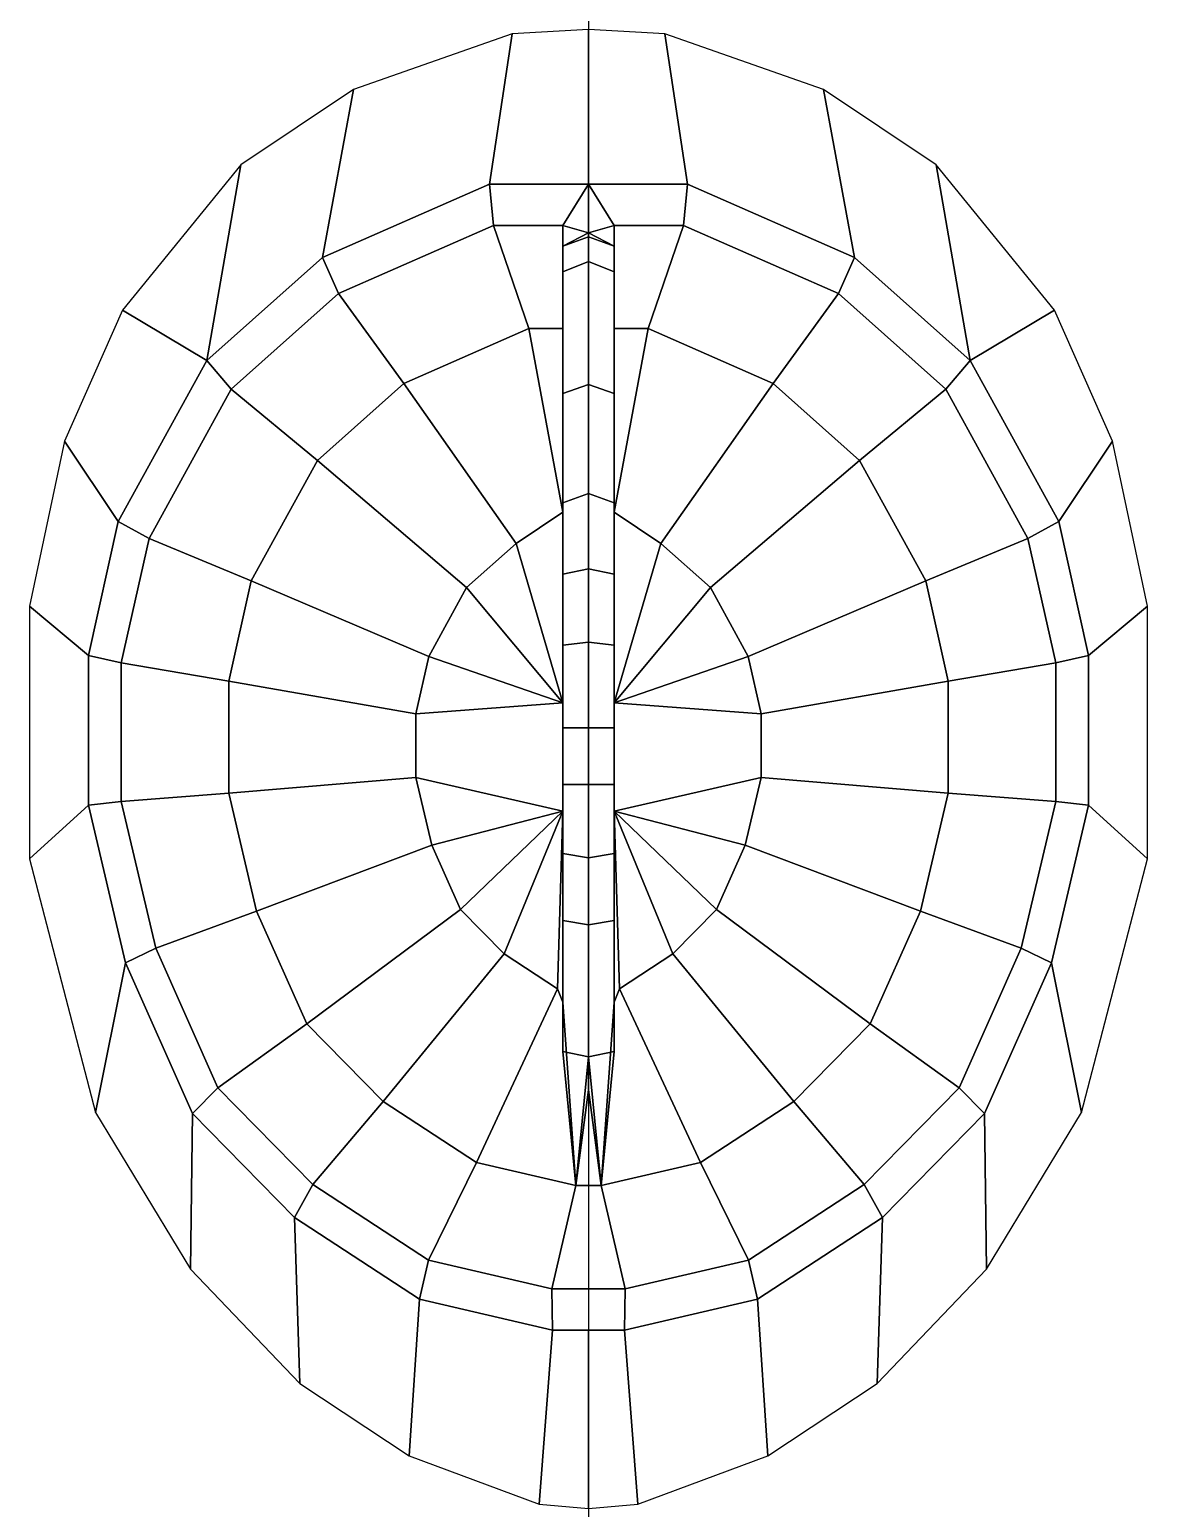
# Model space of a CAD drawing. Header units: millimetres. Extents: x -5.4 to 5.4, y -14.8 to 27.7.
# Drawn here: x -5.42 to 5.42, y -14.83 to -0.49 of the extents above.
import ezdxf

# ---------------------------------------------------------------- set-up
doc = ezdxf.new("R2010")
doc.units = ezdxf.units.MM
doc.layers.add('tmp', color=4, linetype='Continuous')

msp = doc.modelspace()

# ---------------------------------------------------------------- linework, layer by layer
for points in [[(-2.28, -1.07, -0.01), (-2.58, -2.7, 1.38), (-0.96, -1.99, 1.38), (-0.74, -0.53, -0.01)], [(-0.74, -0.53, -0.01), (-0.96, -1.99, 1.38), (0, -1.99, 1.38), (0, -0.49, -0.01)], [(0, -0.49, -0.01), (0, -1.99, 1.38), (0.96, -1.99, 1.38), (0.74, -0.53, -0.01)], [(0.74, -0.53, -0.01), (0.96, -1.99, 1.38), (2.58, -2.7, 1.38), (2.28, -1.07, -0.01)], [(-3.37, -1.8, -0.01), (-3.7, -3.7, 1.38), (-2.58, -2.7, 1.38), (-2.28, -1.07, -0.01)], [(2.28, -1.07, -0.01), (2.58, -2.7, 1.38), (3.7, -3.7, 1.38), (3.37, -1.8, -0.01)], [(-4.52, -3.21, -0.01), (-3.7, -3.7, 1.38), (-3.7, -3.7, 1.38), (-3.37, -1.8, -0.01)], [(3.37, -1.8, -0.01), (3.7, -3.7, 1.38), (3.7, -3.7, 1.38), (4.52, -3.21, -0.01)], [(-2.58, -2.7, 1.38), (-2.42424, -3.04888, 3.47), (-0.92088, -2.39, 3.47), (-0.96, -1.99, 1.38)], [(-0.96, -1.99, 1.38), (-0.92088, -2.39, 3.47), (-0.25, -2.39, 3.47), (0, -1.99, 1.38)], [(0, -1.99, 1.38), (-0.25, -2.39, 3.47), (0, -2.46, 4.02), (0, -1.99, 1.38)], [(0, -1.99, 1.38), (0.25, -2.39, 3.47), (0.92, -2.39, 3.47), (0.96, -1.99, 1.38)], [(0, -1.99, 1.38), (0, -2.46, 4.02), (0.25, -2.39, 3.47), (0, -1.99, 1.38)], [(0.96, -1.99, 1.38), (0.92088, -2.39, 3.47), (2.42424, -3.04888, 3.47), (2.58, -2.7, 1.38)], [(-2.42424, -3.04888, 3.47), (-1.78984, -3.92108, 5.51), (-0.57808, -3.39, 5.51), (-0.92088, -2.39, 3.47)], [(-0.92088, -2.39, 3.47), (-0.57808, -3.39, 5.51), (-0.25, -3.39, 5.51), (-0.25, -2.39, 3.47)], [(-0.25, -2.39, 3.47), (-0.25, -3.39, 5.51), (-0.25, -2.84, 5.01), (-0.25, -2.59, 4.38)], [(-0.25, -2.39, 3.47), (-0.25, -2.59, 4.38), (0, -2.46, 4.02), (-0.25, -2.39, 3.47)], [(0, -2.46, 4.02), (0.25, -2.59, 4.38), (0.25, -2.39, 3.47), (0, -2.46, 4.02)], [(0.25, -2.39, 3.47), (0.25, -3.39, 5.51), (0.57808, -3.39, 5.51), (0.92, -2.39, 3.47)], [(0.25, -2.59, 4.38), (0.25, -2.84, 5.01), (0.25, -3.39, 5.51), (0.25, -2.39, 3.47)], [(0.92088, -2.39, 3.47), (0.57808, -3.39, 5.51), (1.78984, -3.92108, 5.51), (2.42424, -3.04888, 3.47)], [(0, -2.46, 4.02), (-0.25, -2.59, 4.38), (0, -2.5, 4.42), (0, -2.46, 4.02)], [(-0.25, -2.84, 5.01), (0, -2.74, 5.08), (0, -2.5, 4.42), (-0.25, -2.59, 4.38)], [(0, -2.46, 4.02), (0, -2.5, 4.42), (0.25, -2.59, 4.38), (0, -2.46, 4.02)], [(0, -2.74, 5.08), (0.25, -2.84, 5.01), (0.25, -2.59, 4.38), (0, -2.5, 4.42)], [(-3.7, -3.7, 1.38), (-3.4636, -3.97688, 3.47), (-2.42424, -3.04888, 3.47), (-2.58, -2.7, 1.38)], [(2.58, -2.7, 1.38), (2.42424, -3.04888, 3.47), (3.4636, -3.97688, 3.47), (3.7, -3.7, 1.38)], [(-0.25, -4.02, 6.41), (0, -3.93, 6.49), (0, -2.74, 5.08), (-0.25, -2.84, 5.01)], [(-0.25, -3.39, 5.51), (-0.25, -3.39, 5.51), (-0.25, -4.02, 6.41), (-0.25, -2.84, 5.01)], [(0, -3.93, 6.49), (0.25, -4.02, 6.41), (0.25, -2.84, 5.01), (0, -2.74, 5.08)], [(0.25, -4.02, 6.41), (0.25, -4.02, 6.41), (0.25, -3.39, 5.51), (0.25, -2.84, 5.01)], [(-3.4636, -3.97688, 3.47), (-2.6276, -4.66908, 5.51), (-1.78984, -3.92108, 5.51), (-2.42424, -3.04888, 3.47)], [(2.42424, -3.04888, 3.47), (1.78984, -3.92108, 5.51), (2.6276, -4.66908, 5.51), (3.4636, -3.97688, 3.47)], [(-5.08, -4.48, -0.01), (-4.56, -5.26, 1.38), (-3.7, -3.7, 1.38), (-4.52, -3.21, -0.01)], [(4.52, -3.21, -0.01), (3.7, -3.7, 1.38), (4.56, -5.26, 1.38), (5.08, -4.48, -0.01)], [(-1.78984, -3.92108, 5.51), (-0.70295, -5.473525, 6.86), (-0.25, -5.17, 6.86), (-0.57808, -3.39, 5.51)], [(-0.57808, -3.39, 5.51), (-0.25, -5.17, 6.86), (-0.25, -5.17, 6.86), (-0.25, -3.39, 5.51)], [(-0.25, -5.17, 6.86), (-0.25, -5.17, 6.86), (-0.25, -4.02, 6.41), (-0.25, -3.39, 5.51)], [(0.57808, -3.39, 5.51), (0.25, -5.17, 6.86), (0.70295, -5.473525, 6.86), (1.78984, -3.92108, 5.51)], [(0.25, -3.39, 5.51), (0.25, -5.17, 6.86), (0.25, -5.17, 6.86), (0.57808, -3.39, 5.51)], [(0.25, -4.02, 6.41), (0.25, -4.02, 6.41), (0.25, -5.17, 6.86), (0.25, -3.39, 5.51)], [(-4.56, -5.26, 1.38), (-4.26168, -5.42456, 3.47), (-3.4636, -3.97688, 3.47), (-3.7, -3.7, 1.38)], [(3.7, -3.7, 1.38), (3.4636, -3.97688, 3.47), (4.26168, -5.42456, 3.47), (4.56, -5.26, 1.38)], [(-4.26168, -5.42456, 3.47), (-3.27088, -5.83596, 5.51), (-2.6276, -4.66908, 5.51), (-3.4636, -3.97688, 3.47)], [(-2.6276, -4.66908, 5.51), (-1.18175, -5.901025, 6.86), (-0.70295, -5.473525, 6.86), (-1.78984, -3.92108, 5.51)], [(-0.25, -5.08, 7.08), (0, -4.99, 7.2), (0, -3.93, 6.49), (-0.25, -4.02, 6.41)], [(0, -4.99, 7.2), (0.25, -5.08, 7.08), (0.25, -4.02, 6.41), (0, -3.93, 6.49)], [(1.78984, -3.92108, 5.51), (0.70295, -5.473525, 6.86), (1.18175, -5.901025, 6.86), (2.6276, -4.66908, 5.51)], [(3.4636, -3.97688, 3.47), (2.6276, -4.66908, 5.51), (3.27088, -5.83596, 5.51), (4.26168, -5.42456, 3.47)], [(-0.25, -5.17, 6.86), (-0.25, -5.17, 6.86), (-0.25, -5.08, 7.08), (-0.25, -4.02, 6.41)], [(0.25, -5.08, 7.08), (0.25, -5.08, 7.08), (0.25, -5.17, 6.86), (0.25, -4.02, 6.41)], [(-5.42, -6.08, -0.01), (-4.85, -6.56, 1.38), (-4.56, -5.26, 1.38), (-5.08, -4.48, -0.01)], [(5.08, -4.48, -0.01), (4.56, -5.26, 1.38), (4.85, -6.56, 1.38), (5.42, -6.08, -0.01)], [(-3.27088, -5.83596, 5.51), (-1.5494, -6.567925, 6.86), (-1.18175, -5.901025, 6.86), (-2.6276, -4.66908, 5.51)], [(2.6276, -4.66908, 5.51), (1.18175, -5.901025, 6.86), (1.5494, -6.567925, 6.86), (3.27088, -5.83596, 5.51)], [(-0.25, -5.77, 7.41), (0, -5.72, 7.53), (0, -4.99, 7.2), (-0.25, -5.08, 7.08)], [(0, -5.72, 7.53), (0.25, -5.77, 7.41), (0.25, -5.08, 7.08), (0, -4.99, 7.2)], [(-0.25, -5.17, 6.86), (-0.25, -5.17, 6.86), (-0.25, -5.77, 7.41), (-0.25, -5.08, 7.08)], [(0.25, -5.77, 7.41), (0.25, -5.77, 7.41), (0.25, -5.17, 6.86), (0.25, -5.08, 7.08)], [(-4.85, -6.56, 1.38), (-4.5308, -6.63096, 3.47), (-4.26168, -5.42456, 3.47), (-4.56, -5.26, 1.38)], [(-0.70295, -5.473525, 6.86), (-0.25, -7.02, 7.37), (-0.25, -7.02, 7.37), (-0.25, -5.17, 6.86)], [(-0.25, -7.02, 7.37), (-0.25, -6.46, 7.6), (-0.25, -5.77, 7.41), (-0.25, -5.17, 6.86)], [(0.25, -5.17, 6.86), (0.25, -7.02, 7.37), (0.25, -7.02, 7.37), (0.70295, -5.473525, 6.86)], [(0.25, -7.02, 7.37), (0.25, -7.02, 7.37), (0.25, -5.17, 6.86), (0.25, -5.77, 7.41)], [(4.56, -5.26, 1.38), (4.26168, -5.42456, 3.47), (4.5308, -6.63096, 3.47), (4.85, -6.56, 1.38)], [(-4.5308, -6.63096, 3.47), (-3.4878, -6.80836, 5.51), (-3.27088, -5.83596, 5.51), (-4.26168, -5.42456, 3.47)], [(4.26168, -5.42456, 3.47), (3.27088, -5.83596, 5.51), (3.4878, -6.80836, 5.51), (4.5308, -6.63096, 3.47)], [(-1.18175, -5.901025, 6.86), (-0.25, -7.02, 7.37), (-0.25, -7.02, 7.37), (-0.70295, -5.473525, 6.86)], [(0.70295, -5.473525, 6.86), (0.25, -7.02, 7.37), (0.25, -7.02, 7.37), (1.18175, -5.901025, 6.86)], [(-0.25, -6.46, 7.6), (0, -6.43, 7.72), (0, -5.72, 7.53), (-0.25, -5.77, 7.41)], [(0, -6.43, 7.72), (0.25, -6.46, 7.6), (0.25, -5.77, 7.41), (0, -5.72, 7.53)], [(-3.4878, -6.80836, 5.51), (-1.673375, -7.123675, 6.86), (-1.5494, -6.567925, 6.86), (-3.27088, -5.83596, 5.51)], [(0.25, -7.02, 7.37), (0.25, -7.02, 7.37), (0.25, -5.77, 7.41), (0.25, -6.46, 7.6)], [(3.27088, -5.83596, 5.51), (1.5494, -6.567925, 6.86), (1.673375, -7.123675, 6.86), (3.4878, -6.80836, 5.51)], [(-1.5494, -6.567925, 6.86), (-0.25, -7.02, 7.37), (-0.25, -7.02, 7.37), (-1.18175, -5.901025, 6.86)], [(1.18175, -5.901025, 6.86), (0.25, -7.02, 7.37), (0.25, -7.02, 7.37), (1.5494, -6.567925, 6.86)], [(-5.42, -8.53, -0.01), (-4.85, -8.01, 1.38), (-4.85, -6.56, 1.38), (-5.42, -6.08, -0.01)], [(5.42, -6.08, -0.01), (4.85, -6.56, 1.38), (4.85, -8.01, 1.38), (5.42, -8.53, -0.01)], [(-0.25, -7.26, 7.71), (0, -7.26, 7.83), (0, -6.43, 7.72), (-0.25, -6.46, 7.6)], [(0, -7.26, 7.83), (0.25, -7.26, 7.71), (0.25, -6.46, 7.6), (0, -6.43, 7.72)], [(-4.85, -8.01, 1.38), (-4.5308, -7.97656, 3.47), (-4.5308, -6.63096, 3.47), (-4.85, -6.56, 1.38)], [(-1.673375, -7.123675, 6.86), (-0.25, -7.02, 7.37), (-0.25, -7.02, 7.37), (-1.5494, -6.567925, 6.86)], [(-0.25, -7.02, 7.37), (-0.25, -7.02, 7.37), (-0.25, -7.26, 7.71), (-0.25, -6.46, 7.6)], [(0.25, -7.02, 7.37), (0.25, -7.02, 7.37), (0.25, -6.46, 7.6), (0.25, -7.26, 7.71)], [(1.5494, -6.567925, 6.86), (0.25, -7.02, 7.37), (0.25, -7.02, 7.37), (1.673375, -7.123675, 6.86)], [(4.85, -6.56, 1.38), (4.5308, -6.63096, 3.47), (4.5308, -7.97656, 3.47), (4.85, -8.01, 1.38)], [(-4.5308, -7.97656, 3.47), (-3.4878, -7.89296, 5.51), (-3.4878, -6.80836, 5.51), (-4.5308, -6.63096, 3.47)], [(4.5308, -6.63096, 3.47), (3.4878, -6.80836, 5.51), (3.4878, -7.89296, 5.51), (4.5308, -7.97656, 3.47)], [(-3.4878, -7.89296, 5.51), (-1.673375, -7.74355, 6.86), (-1.673375, -7.123675, 6.86), (-3.4878, -6.80836, 5.51)], [(3.4878, -6.80836, 5.51), (1.673375, -7.123675, 6.86), (1.673375, -7.74355, 6.86), (3.4878, -7.89296, 5.51)], [(-1.673375, -7.74355, 6.86), (-0.25, -8.07, 7.37), (-0.25, -7.02, 7.37), (-1.673375, -7.123675, 6.86)], [(-0.25, -8.07, 7.37), (-0.25, -7.81, 7.71), (-0.25, -7.26, 7.71), (-0.25, -7.02, 7.37)], [(1.673375, -7.123675, 6.86), (0.25, -7.02, 7.37), (0.25, -8.07, 7.37), (1.673375, -7.74355, 6.86)], [(0.25, -7.02, 7.37), (0.25, -7.26, 7.71), (0.25, -7.81, 7.71), (0.25, -8.07, 7.37)], [(-0.25, -7.81, 7.71), (0, -7.81, 7.83), (0, -7.26, 7.83), (-0.25, -7.26, 7.71)], [(0, -7.81, 7.83), (0.25, -7.81, 7.71), (0.25, -7.26, 7.71), (0, -7.26, 7.83)], [(-3.21852, -9.0374, 5.51), (-1.519475, -8.397625, 6.86), (-1.673375, -7.74355, 6.86), (-3.4878, -7.89296, 5.51)], [(-1.519475, -8.397625, 6.86), (-0.25, -8.07, 7.37), (-0.25, -8.07, 7.37), (-1.673375, -7.74355, 6.86)], [(1.673375, -7.74355, 6.86), (0.25, -8.07, 7.37), (0.25, -8.07, 7.37), (1.519475, -8.397625, 6.86)], [(3.4878, -7.89296, 5.51), (1.673375, -7.74355, 6.86), (1.519475, -8.397625, 6.86), (3.21852, -9.0374, 5.51)], [(-0.25, -8.07, 7.37), (-0.25, -8.48, 7.64), (-0.25, -7.81, 7.71), (-0.25, -8.07, 7.37)], [(-0.25, -8.48, 7.64), (0, -8.52, 7.76), (0, -7.81, 7.83), (-0.25, -7.81, 7.71)], [(0, -8.52, 7.76), (0.25, -8.48, 7.64), (0.25, -7.81, 7.71), (0, -7.81, 7.83)], [(0.25, -8.07, 7.37), (0.25, -7.81, 7.71), (0.25, -7.81, 7.71), (0.25, -8.48, 7.64)], [(-4.78, -10.99, -0.01), (-4.49, -9.54, 1.38), (-4.85, -8.01, 1.38), (-5.42, -8.53, -0.01)], [(-4.49, -9.54, 1.38), (-4.19672, -9.3964, 3.47), (-4.5308, -7.97656, 3.47), (-4.85, -8.01, 1.38)], [(-4.19672, -9.3964, 3.47), (-3.21852, -9.0374, 5.51), (-3.4878, -7.89296, 5.51), (-4.5308, -7.97656, 3.47)], [(4.5308, -7.97656, 3.47), (3.4878, -7.89296, 5.51), (3.21852, -9.0374, 5.51), (4.19672, -9.3964, 3.47)], [(4.85, -8.01, 1.38), (4.5308, -7.97656, 3.47), (4.19672, -9.3964, 3.47), (4.49, -9.54, 1.38)], [(5.42, -8.53, -0.01), (4.85, -8.01, 1.38), (4.49, -9.54, 1.38), (4.78, -10.99, -0.01)], [(-1.2416, -9.021775, 6.86), (-0.25, -8.07, 7.37), (-0.25, -8.07, 7.37), (-1.519475, -8.397625, 6.86)], [(-0.818375, -9.45355, 6.86), (-0.25, -8.07, 7.37), (-0.25, -8.07, 7.37), (-1.2416, -9.021775, 6.86)], [(-0.3011, -9.791275, 6.86), (-0.25, -8.07, 7.37), (-0.25, -8.07, 7.37), (-0.818375, -9.45355, 6.86)], [(-0.25, -9.919525, 6.86), (-0.25, -8.07, 7.37), (-0.25, -8.07, 7.37), (-0.3011, -9.791275, 6.86)], [(-0.25, -9.919525, 6.86), (-0.25, -9.13, 7.45), (-0.25, -8.48, 7.64), (-0.25, -8.07, 7.37)], [(1.519475, -8.397625, 6.86), (0.25, -8.07, 7.37), (0.25, -8.07, 7.37), (1.2416, -9.021775, 6.86)], [(1.2416, -9.021775, 6.86), (0.25, -8.07, 7.37), (0.25, -8.07, 7.37), (0.818375, -9.45355, 6.86)], [(0.818375, -9.45355, 6.86), (0.25, -8.07, 7.37), (0.25, -8.07, 7.37), (0.3011, -9.791275, 6.86)], [(0.3011, -9.791275, 6.86), (0.25, -8.07, 7.37), (0.25, -8.07, 7.37), (0.25, -9.919525, 6.86)], [(0.25, -8.07, 7.37), (0.25, -8.48, 7.64), (0.25, -9.13, 7.45), (0.25, -9.919525, 6.86)], [(-2.73232, -10.12948, 5.51), (-1.2416, -9.021775, 6.86), (-1.519475, -8.397625, 6.86), (-3.21852, -9.0374, 5.51)], [(3.21852, -9.0374, 5.51), (1.519475, -8.397625, 6.86), (1.2416, -9.021775, 6.86), (2.73232, -10.12948, 5.51)], [(-0.25, -9.13, 7.45), (0, -9.17, 7.57), (0, -8.52, 7.76), (-0.25, -8.48, 7.64)], [(0, -9.17, 7.57), (0.25, -9.13, 7.45), (0.25, -8.48, 7.64), (0, -8.52, 7.76)], [(-1.9918, -10.88496, 5.51), (-0.818375, -9.45355, 6.86), (-1.2416, -9.021775, 6.86), (-2.73232, -10.12948, 5.51)], [(2.73232, -10.12948, 5.51), (1.2416, -9.021775, 6.86), (0.818375, -9.45355, 6.86), (1.9918, -10.88496, 5.51)], [(-3.59352, -10.75128, 3.47), (-2.73232, -10.12948, 5.51), (-3.21852, -9.0374, 5.51), (-4.19672, -9.3964, 3.47)], [(-0.25, -9.13, 7.45), (-0.25, -9.919525, 6.86), (-0.25, -9.919525, 6.86), (-0.25, -10.4, 6.74)], [(-0.25, -10.4, 6.74), (0, -10.45, 6.86), (0, -9.17, 7.57), (-0.25, -9.13, 7.45)], [(0, -10.45, 6.86), (0.25, -10.4, 6.74), (0.25, -9.13, 7.45), (0, -9.17, 7.57)], [(0.25, -9.919525, 6.86), (0.25, -9.13, 7.45), (0.25, -10.4, 6.74), (0.25, -9.919525, 6.86)], [(4.19672, -9.3964, 3.47), (3.21852, -9.0374, 5.51), (2.73232, -10.12948, 5.51), (3.59352, -10.75128, 3.47)], [(-3.84, -11, 1.38), (-3.59352, -10.75128, 3.47), (-4.19672, -9.3964, 3.47), (-4.49, -9.54, 1.38)], [(-1.08672, -11.47588, 5.51), (-0.3011, -9.791275, 6.86), (-0.818375, -9.45355, 6.86), (-1.9918, -10.88496, 5.51)], [(1.9918, -10.88496, 5.51), (0.818375, -9.45355, 6.86), (0.3011, -9.791275, 6.86), (1.08672, -11.47588, 5.51)], [(4.49, -9.54, 1.38), (4.19672, -9.3964, 3.47), (3.59352, -10.75128, 3.47), (3.84, -11, 1.38)], [(-3.86, -12.51, -0.01), (-3.84, -11, 1.38), (-4.49, -9.54, 1.38), (-4.78, -10.99, -0.01)], [(4.78, -10.99, -0.01), (4.49, -9.54, 1.38), (3.84, -11, 1.38), (3.86, -12.51, -0.01)], [(-0.1218, -11.70028, 5.51), (-0.25, -9.919525, 6.86), (-0.3011, -9.791275, 6.86), (-1.08672, -11.47588, 5.51)], [(1.08672, -11.47588, 5.51), (0.3011, -9.791275, 6.86), (0.25, -9.92, 6.86), (0.1218, -11.70028, 5.51)], [(-0.25, -10.4, 6.74), (-0.25, -9.919525, 6.86), (-0.25, -9.919525, 6.86), (-0.1218, -11.70028, 5.51)], [(0.25, -9.92, 6.86), (0.25, -10.4, 6.74), (0.1218, -11.70028, 5.51), (0.25, -9.92, 6.86)], [(-2.6748, -11.68856, 3.47), (-1.9918, -10.88496, 5.51), (-2.73232, -10.12948, 5.51), (-3.59352, -10.75128, 3.47)], [(3.59352, -10.75128, 3.47), (2.73232, -10.12948, 5.51), (1.9918, -10.88496, 5.51), (2.6748, -11.68856, 3.47)], [(0, -10.45, 6.86), (-0.25, -10.4, 6.74), (-0.25, -10.4, 6.74), (-0.1218, -11.70028, 5.51)], [(0, -10.77, 6.52), (0, -10.45, 6.86), (0, -10.45, 6.86), (-0.1218, -11.70028, 5.51)], [(0.1218, -11.70028, 5.51), (0.25, -10.4, 6.74), (0.25, -10.4, 6.74), (0, -10.45, 6.86)], [(0.1218, -11.70028, 5.51), (0, -10.45, 6.86), (0, -10.45, 6.86), (0, -10.77, 6.52)], [(-2.85, -12.01, 1.38), (-2.6748, -11.68856, 3.47), (-3.59352, -10.75128, 3.47), (-3.84, -11, 1.38)], [(3.84, -11, 1.38), (3.59352, -10.75128, 3.47), (2.6748, -11.68856, 3.47), (2.85, -12.01, 1.38)], [(-1.55192, -12.42168, 3.47), (-1.08672, -11.47588, 5.51), (-1.9918, -10.88496, 5.51), (-2.6748, -11.68856, 3.47)], [(0.1218, -11.70028, 5.51), (0, -10.77, 6.52), (0, -10.77, 6.52), (-0.1218, -11.70028, 5.51)], [(2.6748, -11.68856, 3.47), (1.9918, -10.88496, 5.51), (1.08672, -11.47588, 5.51), (1.55192, -12.42168, 3.47)], [(-2.8, -13.62, -0.01), (-2.85, -12.01, 1.38), (-3.84, -11, 1.38), (-3.86, -12.51, -0.01)], [(3.86, -12.51, -0.01), (3.84, -11, 1.38), (2.85, -12.01, 1.38), (2.8, -13.62, -0.01)], [(-0.3548, -12.70008, 3.47), (-0.1218, -11.70028, 5.51), (-1.08672, -11.47588, 5.51), (-1.55192, -12.42168, 3.47)], [(1.55192, -12.42168, 3.47), (1.08672, -11.47588, 5.51), (0.1218, -11.70028, 5.51), (0.3548, -12.70008, 3.47)], [(-1.64, -12.8, 1.38), (-1.55192, -12.42168, 3.47), (-2.6748, -11.68856, 3.47), (-2.85, -12.01, 1.38)], [(0.3548, -12.70008, 3.47), (0.1218, -11.70028, 5.51), (-0.1218, -11.70028, 5.51), (-0.3548, -12.70008, 3.47)], [(2.85, -12.01, 1.38), (2.6748, -11.68856, 3.47), (1.55192, -12.42168, 3.47), (1.64, -12.8, 1.38)], [(-1.74, -14.32, -0.01), (-1.64, -12.8, 1.38), (-2.85, -12.01, 1.38), (-2.8, -13.62, -0.01)], [(2.8, -13.62, -0.01), (2.85, -12.01, 1.38), (1.64, -12.8, 1.38), (1.74, -14.32, -0.01)], [(-0.35, -13.1, 1.38), (-0.3548, -12.70008, 3.47), (-1.55192, -12.42168, 3.47), (-1.64, -12.8, 1.38)], [(1.64, -12.8, 1.38), (1.55192, -12.42168, 3.47), (0.3548, -12.70008, 3.47), (0.35, -13.1, 1.38)], [(0.35, -13.1, 1.38), (0.3548, -12.70008, 3.47), (-0.3548, -12.70008, 3.47), (-0.35, -13.1, 1.38)], [(-0.48, -14.79, -0.01), (-0.35, -13.1, 1.38), (-1.64, -12.8, 1.38), (-1.74, -14.32, -0.01)], [(1.74, -14.32, -0.01), (1.64, -12.8, 1.38), (0.35, -13.1, 1.38), (0.48, -14.79, -0.01)], [(0, -14.83, -0.01), (0, -13.1, 1.38), (-0.35, -13.1, 1.38), (-0.48, -14.79, -0.01)], [(0.48, -14.79, -0.01), (0.35, -13.1, 1.38), (0, -13.1, 1.38), (0, -14.83, -0.01)]]:
    msp.add_3dface(points)
at = {"layer": 'tmp', "extrusion": (-1, 0, 0)}
for p, q in [((0, -2.5, 4.42), (-0.25, -2.59, 4.38)), ((0, -2.5, 4.42), (0, -2.46, 4.02)), ((0, -2.74, 5.08), (0, -2.5, 4.42)), ((0, -2.74, 5.08), (-0.25, -2.84, 5.01)), ((0, -3.93, 6.49), (0, -2.74, 5.08)), ((0, -3.93, 6.49), (-0.25, -4.02, 6.41)), ((0, -4.99, 7.2), (0, -3.93, 6.49)), ((0, -4.99, 7.2), (-0.25, -5.08, 7.08)), ((0, -5.72, 7.53), (0, -4.99, 7.2)), ((0, -5.72, 7.53), (-0.25, -5.77, 7.41)), ((0, -6.43, 7.72), (0, -5.72, 7.53)), ((0, -6.43, 7.72), (-0.25, -6.46, 7.6)), ((0, -7.26, 7.83), (0, -6.43, 7.72)), ((0, -7.26, 7.83), (-0.25, -7.26, 7.71)), ((0, -7.24, -3.41), (0, -7.24, -14.15)), ((0, -7.81, 7.83), (0, -7.26, 7.83)), ((0, -7.81, 7.83), (-0.25, -7.81, 7.71)), ((0, -8.52, 7.76), (0, -7.81, 7.83)), ((0, -8.52, 7.76), (-0.25, -8.48, 7.64)), ((0, -9.17, 7.57), (0, -8.52, 7.76)), ((0, -9.17, 7.57), (-0.25, -9.13, 7.45)), ((0, -10.45, 6.86), (0, -9.17, 7.57)), ((0, -10.45, 6.86), (-0.25, -10.4, 6.74)), ((0, -10.77, 6.52), (0, -10.45, 6.86))]:
    msp.add_line(p, q, dxfattribs=at)
at = {"layer": 'tmp', "extrusion": (1, 0, 0)}
for p, q in [((0, -2.5, 4.42), (0.25, -2.59, 4.38)), ((0, -2.74, 5.08), (0.25, -2.84, 5.01)), ((0, -3.93, 6.49), (0.25, -4.02, 6.41)), ((0, -4.99, 7.2), (0.25, -5.08, 7.08)), ((0, -5.72, 7.53), (0.25, -5.77, 7.41)), ((0, -6.43, 7.72), (0.25, -6.46, 7.6)), ((0, -7.26, 7.83), (0.25, -7.26, 7.71)), ((0, -7.81, 7.83), (0.25, -7.81, 7.71)), ((0, -8.52, 7.76), (0.25, -8.48, 7.64)), ((0, -9.17, 7.57), (0.25, -9.13, 7.45)), ((0, -10.45, 6.86), (0.25, -10.4, 6.74))]:
    msp.add_line(p, q, dxfattribs=at)
at = {"layer": 'tmp'}
msp.add_xline((0, -7.25, -8.86), (0, -1), dxfattribs=at)

doc.saveas('drawing.dxf')
